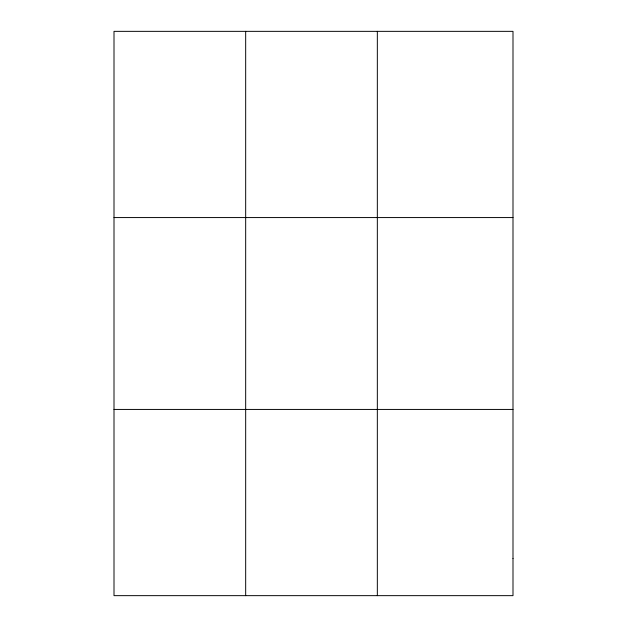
<?xml version="1.0" encoding="UTF-8"?>
<svg xmlns="http://www.w3.org/2000/svg" width="627" height="627" viewBox="0 0 627 627"><rect width="100%" height="100%" fill="white"/><g stroke="black" fill="none" stroke-linecap="round" stroke-linejoin="round"><path stroke-width="0.94" d="M245.674 595.65L245.674 31.35M377.336 595.65L377.336 31.35M114.004 217.569L512.996 217.569M114.004 409.431L512.996 409.431M512.996 558.406L512.996 595.65L114.004 595.65L114.004 31.35L512.996 31.35L512.996 558.406"/></g></svg>
